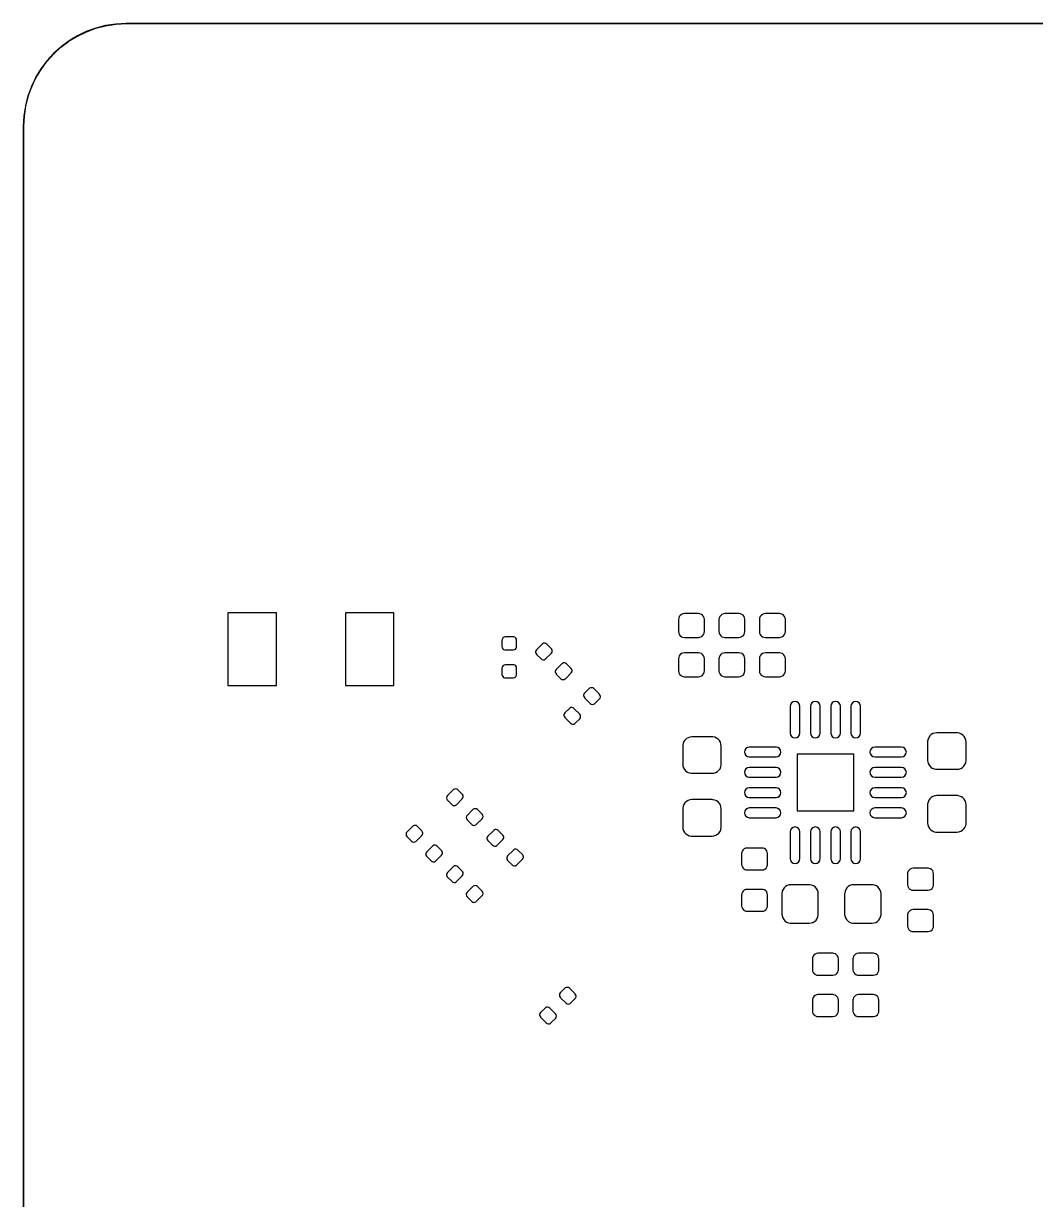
# Model space of a CAD drawing. Extents: x -27.1 to 63, y -62.3 to 29.6.
# Drawn here: x -21.48 to 3.52, y 0.59 to 29.62 of the extents above; entities that cross this region are included whole.
import ezdxf

# ---------------------------------------------------------------- set-up
doc = ezdxf.new("R2010")
doc.units = 0
doc.header["$MEASUREMENT"] = 0
doc.layers.get('0').update_dxf_attribs({"linetype": 'CONTINUOUS'})

msp = doc.modelspace()

# ---------------------------------------------------------------- linework, layer by layer
for points in [[(-18.937, 29.625, 0.414192), (-21.477998, 27.084001), (-21.477998, 27.084001), (-21.477002, 27.083), (-21.477002, 27.083), (-21.476001, 27.084001), (-21.476001, 27.084001, -0.414192), (-18.937, 29.623), (-18.937, 29.623), (-18.936001, 29.623999), (-18.936001, 29.623999), (-18.937, 29.625)], [(-18.936996, 29.623818, 0.414214), (-21.476995, 27.083816)], [(-2.297, 12.764, 1), (-2.537, 12.764), (-2.537, 12.764), (-2.537, 12.674), (-2.537, 12.674, 0.020809), (-2.537, 12.663999), (-2.537, 12.663999), (-2.537, 12.104), (-2.537, 12.104, 1), (-2.297, 12.104), (-2.297, 12.104), (-2.297, 12.764)], [(-1.797, 12.764, 1), (-2.037, 12.764), (-2.037, 12.764), (-2.037, 12.104), (-2.037, 12.104, 1), (-1.797, 12.104), (-1.797, 12.104), (-1.797, 12.663999), (-1.797, 12.663999, 0.020809), (-1.797, 12.674), (-1.797, 12.674), (-1.797, 12.764)], [(-1.297, 12.764, 1), (-1.537, 12.764), (-1.537, 12.764), (-1.537, 12.104), (-1.537, 12.104, 1), (-1.297, 12.104), (-1.297, 12.104), (-1.297, 12.764)], [(-0.797, 12.764, 1), (-1.037, 12.764), (-1.037, 12.764), (-1.037, 12.104), (-1.037, 12.104, 1), (-0.797, 12.104), (-0.797, 12.104), (-0.797, 12.764)], [(-2.887, 11.514, 1), (-2.887, 11.753999), (-2.887, 11.753999), (-3.547, 11.753999), (-3.547, 11.753999, 1), (-3.547, 11.514), (-3.547, 11.514), (-2.887, 11.514)], [(0.213, 11.514, 1), (0.213, 11.753999), (0.213, 11.753999), (-0.447, 11.753999), (-0.447, 11.753999, 1), (-0.447, 11.514), (-0.447, 11.514), (0.213, 11.514)], [(-2.887, 11.013999, 1), (-2.887, 11.253999), (-2.887, 11.253999), (-3.547, 11.253999), (-3.547, 11.253999, 1), (-3.547, 11.013999), (-3.547, 11.013999), (-2.887, 11.013999)], [(0.213, 11.013999, 1), (0.213, 11.253999), (0.213, 11.253999), (-0.447, 11.253999), (-0.447, 11.253999, 1), (-0.447, 11.013999), (-0.447, 11.013999), (0.213, 11.013999)], [(-2.887, 10.514, 1), (-2.887, 10.754), (-2.887, 10.754), (-3.547, 10.754), (-3.547, 10.754, 1), (-3.547, 10.514), (-3.547, 10.514), (-2.887, 10.514)], [(0.213, 10.514, 1), (0.213, 10.754), (0.213, 10.754), (-0.447, 10.754), (-0.447, 10.754, 1), (-0.447, 10.514), (-0.447, 10.514), (0.213, 10.514)], [(-2.887, 10.014, 1), (-2.887, 10.254), (-2.887, 10.254), (-3.547, 10.254), (-3.547, 10.254, 1), (-3.547, 10.014), (-3.547, 10.014), (-2.887, 10.014)], [(0.213, 10.014, 1), (0.213, 10.254), (0.213, 10.254), (-0.447, 10.254), (-0.447, 10.254, 1), (-0.447, 10.014), (-0.447, 10.014), (0.213, 10.014)], [(-2.297, 9.664, 1), (-2.537, 9.664), (-2.537, 9.664), (-2.537, 9.004), (-2.537, 9.004, 1), (-2.297, 9.004), (-2.297, 9.004), (-2.297, 9.564), (-2.297, 9.564, 0.020805), (-2.297, 9.574), (-2.297, 9.574), (-2.297, 9.664)], [(-1.797, 9.664, 1), (-2.037, 9.664), (-2.037, 9.664), (-2.037, 9.004), (-2.037, 9.004, 1), (-1.797, 9.004), (-1.797, 9.004), (-1.797, 9.664)], [(-1.297, 9.664, 1), (-1.537, 9.664), (-1.537, 9.664), (-1.537, 9.004), (-1.537, 9.004, 1), (-1.297, 9.004), (-1.297, 9.004), (-1.297, 9.664)], [(-0.797, 9.664, 1), (-1.037, 9.664), (-1.037, 9.664), (-1.037, 9.574), (-1.037, 9.574, 0.020805), (-1.037, 9.564), (-1.037, 9.564), (-1.037, 9.004), (-1.037, 9.004, 1), (-0.797, 9.004), (-0.797, 9.004), (-0.797, 9.664)]]:
    msp.add_lwpolyline(points, format="xyb")
for points in [[(25.983, 29.625), (-18.937, 29.625), (-18.937, 29.625), (-18.937999, 29.623999), (-18.937999, 29.623999), (-18.937, 29.623), (-18.937, 29.623), (25.983, 29.623), (25.983, 29.623), (25.984001, 29.623999), (25.984001, 29.623999), (25.983, 29.625)], [(25.983005, 29.623818), (-18.936996, 29.623818)], [(-21.477002, 27.085), (-21.477998, 27.084001), (-21.477998, 27.084001), (-21.477998, -17.836001), (-21.477998, -17.836001), (-21.477002, -17.837), (-21.477002, -17.837), (-21.476001, -17.836001), (-21.476001, -17.836001), (-21.476001, 27.084001), (-21.476001, 27.084001), (-21.477002, 27.085)], [(-21.476995, 27.083816), (-21.476995, -17.836185)], [(-15.227001, 15.074), (-16.427, 15.074), (-16.427, 15.074), (-16.427, 13.274), (-16.427, 13.274), (-15.227001, 13.274), (-15.227001, 13.274), (-15.227001, 15.074)], [(-12.327, 15.074), (-13.527001, 15.074), (-13.527001, 15.074), (-13.527001, 13.274), (-13.527001, 13.274), (-12.327, 13.274), (-12.327, 13.274), (-12.327, 15.074)], [(-4.805, 15.053999), (-5.15, 15.053999), (-5.15, 15.053999), (-5.188, 15.049), (-5.188, 15.049), (-5.224, 15.034), (-5.224, 15.034), (-5.254, 15.01), (-5.254, 15.01), (-5.278, 14.98), (-5.278, 14.98), (-5.292, 14.944), (-5.292, 14.944), (-5.297, 14.906), (-5.297, 14.906), (-5.297, 14.611), (-5.297, 14.611), (-5.292, 14.573), (-5.292, 14.573), (-5.277, 14.537), (-5.277, 14.537), (-5.254, 14.507001), (-5.254, 14.507001), (-5.223, 14.483), (-5.223, 14.483), (-5.187, 14.468999), (-5.187, 14.468999), (-5.15, 14.464), (-5.15, 14.464), (-4.805, 14.464), (-4.805, 14.464), (-4.766, 14.468999), (-4.766, 14.468999), (-4.731, 14.484), (-4.731, 14.484), (-4.7, 14.507001), (-4.7, 14.507001), (-4.676, 14.538), (-4.676, 14.538), (-4.662, 14.574), (-4.662, 14.574), (-4.657, 14.611), (-4.657, 14.611), (-4.657, 14.906), (-4.657, 14.906), (-4.662, 14.945), (-4.662, 14.945), (-4.677, 14.98), (-4.677, 14.98), (-4.7, 15.011), (-4.7, 15.011), (-4.731, 15.034), (-4.731, 15.034), (-4.767, 15.049), (-4.767, 15.049), (-4.805, 15.053999)], [(-3.805, 15.053999), (-4.15, 15.053999), (-4.15, 15.053999), (-4.188, 15.049), (-4.188, 15.049), (-4.224, 15.034), (-4.224, 15.034), (-4.254, 15.01), (-4.254, 15.01), (-4.278, 14.98), (-4.278, 14.98), (-4.292, 14.944), (-4.292, 14.944), (-4.297, 14.906), (-4.297, 14.906), (-4.297, 14.611), (-4.297, 14.611), (-4.292, 14.573), (-4.292, 14.573), (-4.277, 14.537), (-4.277, 14.537), (-4.254, 14.507001), (-4.254, 14.507001), (-4.223, 14.483), (-4.223, 14.483), (-4.187, 14.468999), (-4.187, 14.468999), (-4.15, 14.464), (-4.15, 14.464), (-3.805, 14.464), (-3.805, 14.464), (-3.766, 14.468999), (-3.766, 14.468999), (-3.731, 14.484), (-3.731, 14.484), (-3.7, 14.507001), (-3.7, 14.507001), (-3.676, 14.538), (-3.676, 14.538), (-3.662, 14.574), (-3.662, 14.574), (-3.657, 14.611), (-3.657, 14.611), (-3.657, 14.906), (-3.657, 14.906), (-3.662, 14.945), (-3.662, 14.945), (-3.677, 14.98), (-3.677, 14.98), (-3.7, 15.011), (-3.7, 15.011), (-3.731, 15.034), (-3.731, 15.034), (-3.767, 15.049), (-3.767, 15.049), (-3.805, 15.053999)], [(-2.805, 15.053999), (-3.15, 15.053999), (-3.15, 15.053999), (-3.188, 15.049), (-3.188, 15.049), (-3.224, 15.034), (-3.224, 15.034), (-3.254, 15.01), (-3.254, 15.01), (-3.278, 14.98), (-3.278, 14.98), (-3.292, 14.944), (-3.292, 14.944), (-3.297, 14.906), (-3.297, 14.906), (-3.297, 14.611), (-3.297, 14.611), (-3.292, 14.573), (-3.292, 14.573), (-3.277, 14.537), (-3.277, 14.537), (-3.254, 14.507001), (-3.254, 14.507001), (-3.223, 14.483), (-3.223, 14.483), (-3.187, 14.468999), (-3.187, 14.468999), (-3.15, 14.464), (-3.15, 14.464), (-2.805, 14.464), (-2.805, 14.464), (-2.766, 14.468999), (-2.766, 14.468999), (-2.731, 14.484), (-2.731, 14.484), (-2.7, 14.507001), (-2.7, 14.507001), (-2.676, 14.538), (-2.676, 14.538), (-2.662, 14.574), (-2.662, 14.574), (-2.657, 14.611), (-2.657, 14.611), (-2.657, 14.906), (-2.657, 14.906), (-2.662, 14.945), (-2.662, 14.945), (-2.677, 14.98), (-2.677, 14.98), (-2.7, 15.011), (-2.7, 15.011), (-2.731, 15.034), (-2.731, 15.034), (-2.767, 15.049), (-2.767, 15.049), (-2.805, 15.053999)], [(-9.377, 14.478), (-9.578, 14.478), (-9.578, 14.478), (-9.605, 14.472999), (-9.605, 14.472999), (-9.63, 14.457999), (-9.63, 14.457999), (-9.648, 14.436), (-9.648, 14.436), (-9.656, 14.409), (-9.656, 14.409), (-9.657, 14.398), (-9.657, 14.398), (-9.657, 14.239), (-9.657, 14.239), (-9.652, 14.211), (-9.652, 14.211), (-9.638, 14.187), (-9.638, 14.187), (-9.616, 14.169), (-9.616, 14.169), (-9.589, 14.16), (-9.589, 14.16), (-9.377, 14.16), (-9.377, 14.16), (-9.349, 14.165), (-9.349, 14.165), (-9.324, 14.179), (-9.324, 14.179), (-9.307, 14.201), (-9.307, 14.201), (-9.297999, 14.228), (-9.297999, 14.228), (-9.297, 14.239), (-9.297, 14.239), (-9.297, 14.398), (-9.297, 14.398), (-9.302, 14.426001), (-9.302, 14.426001), (-9.316, 14.45), (-9.316, 14.45), (-9.339, 14.468), (-9.339, 14.468), (-9.365, 14.477), (-9.365, 14.477), (-9.377, 14.478)], [(-8.6, 14.324), (-8.628, 14.321), (-8.628, 14.321), (-8.654, 14.309), (-8.654, 14.309), (-8.662, 14.301), (-8.662, 14.301), (-8.805, 14.158999), (-8.805, 14.158999), (-8.821, 14.136), (-8.821, 14.136), (-8.828, 14.108), (-8.828, 14.108), (-8.828, 14.103), (-8.828, 14.103), (-8.823, 14.075), (-8.823, 14.075), (-8.808, 14.051), (-8.808, 14.051), (-8.805, 14.047), (-8.805, 14.047), (-8.692, 13.934), (-8.692, 13.934), (-8.669, 13.918), (-8.669, 13.918), (-8.641, 13.911), (-8.641, 13.911), (-8.613, 13.914), (-8.613, 13.914), (-8.588, 13.927), (-8.588, 13.927), (-8.58, 13.934), (-8.58, 13.934), (-8.437, 14.076), (-8.437, 14.076), (-8.421, 14.1), (-8.421, 14.1), (-8.414, 14.127001), (-8.414, 14.127001), (-8.414, 14.132999), (-8.414, 14.132999), (-8.419, 14.16), (-8.419, 14.16), (-8.434, 14.185), (-8.434, 14.185), (-8.550001, 14.301), (-8.550001, 14.301), (-8.573, 14.317001), (-8.573, 14.317001), (-8.6, 14.324)], [(-4.805, 14.084), (-5.15, 14.084), (-5.15, 14.084), (-5.188, 14.079), (-5.188, 14.079), (-5.224, 14.064), (-5.224, 14.064), (-5.254, 14.04), (-5.254, 14.04), (-5.278, 14.01), (-5.278, 14.01), (-5.292, 13.974), (-5.292, 13.974), (-5.297, 13.936), (-5.297, 13.936), (-5.297, 13.641), (-5.297, 13.641), (-5.292, 13.603), (-5.292, 13.603), (-5.277, 13.567), (-5.277, 13.567), (-5.254, 13.537), (-5.254, 13.537), (-5.223, 13.512999), (-5.223, 13.512999), (-5.187, 13.499), (-5.187, 13.499), (-5.15, 13.494), (-5.15, 13.494), (-4.805, 13.494), (-4.805, 13.494), (-4.766, 13.499), (-4.766, 13.499), (-4.731, 13.514), (-4.731, 13.514), (-4.7, 13.537), (-4.7, 13.537), (-4.676, 13.568), (-4.676, 13.568), (-4.662, 13.604), (-4.662, 13.604), (-4.657, 13.641), (-4.657, 13.641), (-4.657, 13.936), (-4.657, 13.936), (-4.662, 13.975), (-4.662, 13.975), (-4.677, 14.01), (-4.677, 14.01), (-4.7, 14.041), (-4.7, 14.041), (-4.731, 14.064), (-4.731, 14.064), (-4.767, 14.079), (-4.767, 14.079), (-4.805, 14.084)], [(-3.805, 14.084), (-4.15, 14.084), (-4.15, 14.084), (-4.188, 14.079), (-4.188, 14.079), (-4.224, 14.064), (-4.224, 14.064), (-4.254, 14.04), (-4.254, 14.04), (-4.278, 14.01), (-4.278, 14.01), (-4.292, 13.974), (-4.292, 13.974), (-4.297, 13.936), (-4.297, 13.936), (-4.297, 13.641), (-4.297, 13.641), (-4.292, 13.603), (-4.292, 13.603), (-4.277, 13.567), (-4.277, 13.567), (-4.254, 13.537), (-4.254, 13.537), (-4.223, 13.512999), (-4.223, 13.512999), (-4.187, 13.499), (-4.187, 13.499), (-4.15, 13.494), (-4.15, 13.494), (-3.805, 13.494), (-3.805, 13.494), (-3.766, 13.499), (-3.766, 13.499), (-3.731, 13.514), (-3.731, 13.514), (-3.7, 13.537), (-3.7, 13.537), (-3.676, 13.568), (-3.676, 13.568), (-3.662, 13.604), (-3.662, 13.604), (-3.657, 13.641), (-3.657, 13.641), (-3.657, 13.936), (-3.657, 13.936), (-3.662, 13.975), (-3.662, 13.975), (-3.677, 14.01), (-3.677, 14.01), (-3.7, 14.041), (-3.7, 14.041), (-3.731, 14.064), (-3.731, 14.064), (-3.767, 14.079), (-3.767, 14.079), (-3.805, 14.084)], [(-2.805, 14.084), (-3.15, 14.084), (-3.15, 14.084), (-3.188, 14.079), (-3.188, 14.079), (-3.224, 14.064), (-3.224, 14.064), (-3.254, 14.04), (-3.254, 14.04), (-3.278, 14.01), (-3.278, 14.01), (-3.292, 13.974), (-3.292, 13.974), (-3.297, 13.936), (-3.297, 13.936), (-3.297, 13.641), (-3.297, 13.641), (-3.292, 13.603), (-3.292, 13.603), (-3.277, 13.567), (-3.277, 13.567), (-3.254, 13.537), (-3.254, 13.537), (-3.223, 13.512999), (-3.223, 13.512999), (-3.187, 13.499), (-3.187, 13.499), (-3.15, 13.494), (-3.15, 13.494), (-2.805, 13.494), (-2.805, 13.494), (-2.766, 13.499), (-2.766, 13.499), (-2.731, 13.514), (-2.731, 13.514), (-2.7, 13.537), (-2.7, 13.537), (-2.676, 13.568), (-2.676, 13.568), (-2.662, 13.604), (-2.662, 13.604), (-2.657, 13.641), (-2.657, 13.641), (-2.657, 13.936), (-2.657, 13.936), (-2.662, 13.975), (-2.662, 13.975), (-2.677, 14.01), (-2.677, 14.01), (-2.7, 14.041), (-2.7, 14.041), (-2.731, 14.064), (-2.731, 14.064), (-2.767, 14.079), (-2.767, 14.079), (-2.805, 14.084)], [(-9.377, 13.787999), (-9.578, 13.787999), (-9.578, 13.787999), (-9.605, 13.783), (-9.605, 13.783), (-9.63, 13.767999), (-9.63, 13.767999), (-9.648, 13.746), (-9.648, 13.746), (-9.656, 13.719), (-9.656, 13.719), (-9.657, 13.708), (-9.657, 13.708), (-9.657, 13.549), (-9.657, 13.549), (-9.652, 13.521), (-9.652, 13.521), (-9.638, 13.497), (-9.638, 13.497), (-9.616, 13.479), (-9.616, 13.479), (-9.589, 13.47), (-9.589, 13.47), (-9.377, 13.47), (-9.377, 13.47), (-9.349, 13.475), (-9.349, 13.475), (-9.324, 13.488999), (-9.324, 13.488999), (-9.307, 13.511), (-9.307, 13.511), (-9.297999, 13.538), (-9.297999, 13.538), (-9.297, 13.549), (-9.297, 13.549), (-9.297, 13.708), (-9.297, 13.708), (-9.302, 13.736), (-9.302, 13.736), (-9.316, 13.76), (-9.316, 13.76), (-9.339, 13.778), (-9.339, 13.778), (-9.365, 13.787), (-9.365, 13.787), (-9.377, 13.787999)], [(-8.112, 13.836), (-8.139999, 13.833999), (-8.139999, 13.833999), (-8.166, 13.821), (-8.166, 13.821), (-8.174999, 13.813), (-8.174999, 13.813), (-8.317, 13.671), (-8.317, 13.671), (-8.333, 13.647999), (-8.333, 13.647999), (-8.34, 13.621), (-8.34, 13.621), (-8.34, 13.615), (-8.34, 13.615), (-8.335, 13.587), (-8.335, 13.587), (-8.32, 13.562999), (-8.32, 13.562999), (-8.317, 13.559), (-8.317, 13.559), (-8.204, 13.446001), (-8.204, 13.446001), (-8.181, 13.43), (-8.181, 13.43), (-8.154, 13.422999), (-8.154, 13.422999), (-8.125, 13.426), (-8.125, 13.426), (-8.1, 13.439), (-8.1, 13.439), (-8.092, 13.446001), (-8.092, 13.446001), (-7.949999, 13.588), (-7.949999, 13.588), (-7.933, 13.612001), (-7.933, 13.612001), (-7.926, 13.639), (-7.926, 13.639), (-7.926, 13.645), (-7.926, 13.645), (-7.931, 13.673), (-7.931, 13.673), (-7.946, 13.697001), (-7.946, 13.697001), (-8.062, 13.813), (-8.062, 13.813), (-8.085001, 13.829), (-8.085001, 13.829), (-8.112, 13.836)], [(-7.442, 13.224), (-7.47, 13.221), (-7.47, 13.221), (-7.495, 13.209), (-7.495, 13.209), (-7.505, 13.201), (-7.505, 13.201), (-7.616, 13.089), (-7.616, 13.089), (-7.633, 13.066), (-7.633, 13.066), (-7.64, 13.039), (-7.64, 13.039), (-7.64, 13.032999), (-7.64, 13.032999), (-7.635, 13.005), (-7.635, 13.005), (-7.62, 12.98), (-7.62, 12.98), (-7.617, 12.976), (-7.617, 12.976), (-7.475, 12.834), (-7.475, 12.834), (-7.451, 12.818), (-7.451, 12.818), (-7.424, 12.811), (-7.424, 12.811), (-7.396, 12.814), (-7.396, 12.814), (-7.37, 12.827), (-7.37, 12.827), (-7.362, 12.834), (-7.362, 12.834), (-7.25, 12.946), (-7.25, 12.946), (-7.234, 12.969), (-7.234, 12.969), (-7.226, 12.997), (-7.226, 12.997), (-7.226, 13.003), (-7.226, 13.003), (-7.231, 13.031), (-7.231, 13.031), (-7.246, 13.055), (-7.246, 13.055), (-7.25, 13.06), (-7.25, 13.06), (-7.391, 13.201), (-7.391, 13.201), (-7.414, 13.217001), (-7.414, 13.217001), (-7.442, 13.224)], [(-7.930001, 12.736), (-7.958, 12.734), (-7.958, 12.734), (-7.983, 12.721), (-7.983, 12.721), (-7.992, 12.713), (-7.992, 12.713), (-8.104, 12.601), (-8.104, 12.601), (-8.121, 12.578), (-8.121, 12.578), (-8.128, 12.551), (-8.128, 12.551), (-8.128, 12.545), (-8.128, 12.545), (-8.123, 12.517), (-8.123, 12.517), (-8.108, 12.492001), (-8.108, 12.492001), (-8.104999, 12.488), (-8.104999, 12.488), (-7.962, 12.346001), (-7.962, 12.346001), (-7.939, 12.33), (-7.939, 12.33), (-7.912, 12.322999), (-7.912, 12.322999), (-7.884, 12.326), (-7.884, 12.326), (-7.858, 12.339), (-7.858, 12.339), (-7.85, 12.347), (-7.85, 12.347), (-7.738, 12.458), (-7.738, 12.458), (-7.721, 12.482), (-7.721, 12.482), (-7.714, 12.508999), (-7.714, 12.508999), (-7.714, 12.515), (-7.714, 12.515), (-7.719, 12.543), (-7.719, 12.543), (-7.734, 12.567), (-7.734, 12.567), (-7.738, 12.572), (-7.738, 12.572), (-7.879, 12.713), (-7.879, 12.713), (-7.902, 12.729), (-7.902, 12.729), (-7.930001, 12.736)], [(-4.467, 12.009), (-4.967, 12.009), (-4.967, 12.009), (-5.015, 12.004), (-5.015, 12.004), (-5.06, 11.989), (-5.06, 11.989), (-5.101, 11.965), (-5.101, 11.965), (-5.136, 11.932), (-5.136, 11.932), (-5.164, 11.892999), (-5.164, 11.892999), (-5.182, 11.849), (-5.182, 11.849), (-5.191, 11.802), (-5.191, 11.802), (-5.192, 11.784), (-5.192, 11.784), (-5.192, 11.334), (-5.192, 11.334), (-5.187, 11.286), (-5.187, 11.286), (-5.172, 11.241), (-5.172, 11.241), (-5.148, 11.2), (-5.148, 11.2), (-5.116, 11.165), (-5.116, 11.165), (-5.077, 11.137001), (-5.077, 11.137001), (-5.033, 11.118), (-5.033, 11.118), (-4.986, 11.109), (-4.986, 11.109), (-4.467, 11.109), (-4.467, 11.109), (-4.42, 11.114), (-4.42, 11.114), (-4.374, 11.129), (-4.374, 11.129), (-4.333, 11.153), (-4.333, 11.153), (-4.298, 11.185), (-4.298, 11.185), (-4.27, 11.224), (-4.27, 11.224), (-4.252, 11.268), (-4.252, 11.268), (-4.243, 11.315), (-4.243, 11.315), (-4.242, 11.334), (-4.242, 11.334), (-4.242, 11.784), (-4.242, 11.784), (-4.247, 11.831), (-4.247, 11.831), (-4.262, 11.877001), (-4.262, 11.877001), (-4.286, 11.918), (-4.286, 11.918), (-4.318, 11.953), (-4.318, 11.953), (-4.358, 11.98), (-4.358, 11.98), (-4.401, 11.999), (-4.401, 11.999), (-4.448, 12.008), (-4.448, 12.008), (-4.467, 12.009)], [(1.583, 12.109), (1.083, 12.109), (1.083, 12.109), (1.035, 12.104), (1.035, 12.104), (0.99, 12.089), (0.99, 12.089), (0.949, 12.065), (0.949, 12.065), (0.914, 12.032001), (0.914, 12.032001), (0.886, 11.993), (0.886, 11.993), (0.868, 11.949), (0.868, 11.949), (0.859, 11.902), (0.859, 11.902), (0.858, 11.884), (0.858, 11.884), (0.858, 11.434), (0.858, 11.434), (0.863, 11.386), (0.863, 11.386), (0.878, 11.341), (0.878, 11.341), (0.902, 11.3), (0.902, 11.3), (0.934, 11.265), (0.934, 11.265), (0.973, 11.237), (0.973, 11.237), (1.017, 11.218), (1.017, 11.218), (1.064, 11.209), (1.064, 11.209), (1.583, 11.209), (1.583, 11.209), (1.63, 11.214), (1.63, 11.214), (1.676, 11.229), (1.676, 11.229), (1.717, 11.253), (1.717, 11.253), (1.752, 11.285), (1.752, 11.285), (1.78, 11.323999), (1.78, 11.323999), (1.798, 11.368), (1.798, 11.368), (1.807, 11.415), (1.807, 11.415), (1.808, 11.434), (1.808, 11.434), (1.808, 11.884), (1.808, 11.884), (1.803, 11.931), (1.803, 11.931), (1.788, 11.977001), (1.788, 11.977001), (1.764, 12.017999), (1.764, 12.017999), (1.732, 12.052999), (1.732, 12.052999), (1.692, 12.08), (1.692, 12.08), (1.649, 12.099), (1.649, 12.099), (1.602, 12.108), (1.602, 12.108), (1.583, 12.109)], [(-0.967, 11.584), (-2.367, 11.584), (-2.367, 11.584), (-2.367, 10.184), (-2.367, 10.184), (-0.967, 10.184), (-0.967, 10.184), (-0.967, 11.584)], [(-10.8, 10.724), (-10.827999, 10.721), (-10.827999, 10.721), (-10.854, 10.709), (-10.854, 10.709), (-10.862001, 10.701), (-10.862001, 10.701), (-11.005, 10.559), (-11.005, 10.559), (-11.021, 10.536), (-11.021, 10.536), (-11.028, 10.508), (-11.028, 10.508), (-11.028, 10.502999), (-11.028, 10.502999), (-11.023, 10.475), (-11.023, 10.475), (-11.008, 10.451), (-11.008, 10.451), (-11.005, 10.447001), (-11.005, 10.447001), (-10.892, 10.334), (-10.892, 10.334), (-10.869, 10.317999), (-10.869, 10.317999), (-10.841, 10.311), (-10.841, 10.311), (-10.812999, 10.314), (-10.812999, 10.314), (-10.788, 10.327001), (-10.788, 10.327001), (-10.78, 10.334), (-10.78, 10.334), (-10.637001, 10.476), (-10.637001, 10.476), (-10.621, 10.5), (-10.621, 10.5), (-10.614, 10.527), (-10.614, 10.527), (-10.614, 10.533), (-10.614, 10.533), (-10.618999, 10.56), (-10.618999, 10.56), (-10.634, 10.585), (-10.634, 10.585), (-10.75, 10.701), (-10.75, 10.701), (-10.773, 10.717), (-10.773, 10.717), (-10.8, 10.724)], [(-4.467, 10.459), (-4.967, 10.459), (-4.967, 10.459), (-5.015, 10.454), (-5.015, 10.454), (-5.06, 10.439), (-5.06, 10.439), (-5.101, 10.415), (-5.101, 10.415), (-5.136, 10.382001), (-5.136, 10.382001), (-5.164, 10.343), (-5.164, 10.343), (-5.182, 10.299), (-5.182, 10.299), (-5.191, 10.252), (-5.191, 10.252), (-5.192, 10.234), (-5.192, 10.234), (-5.192, 9.784), (-5.192, 9.784), (-5.187, 9.736), (-5.187, 9.736), (-5.172, 9.691), (-5.172, 9.691), (-5.148, 9.650001), (-5.148, 9.650001), (-5.116, 9.615001), (-5.116, 9.615001), (-5.077, 9.587), (-5.077, 9.587), (-5.033, 9.568), (-5.033, 9.568), (-4.986, 9.559), (-4.986, 9.559), (-4.467, 9.559), (-4.467, 9.559), (-4.42, 9.564), (-4.42, 9.564), (-4.374, 9.579), (-4.374, 9.579), (-4.333, 9.603), (-4.333, 9.603), (-4.298, 9.634999), (-4.298, 9.634999), (-4.27, 9.674), (-4.27, 9.674), (-4.252, 9.718), (-4.252, 9.718), (-4.243, 9.765), (-4.243, 9.765), (-4.242, 9.784), (-4.242, 9.784), (-4.242, 10.234), (-4.242, 10.234), (-4.247, 10.281), (-4.247, 10.281), (-4.262, 10.327001), (-4.262, 10.327001), (-4.286, 10.367999), (-4.286, 10.367999), (-4.318, 10.402999), (-4.318, 10.402999), (-4.358, 10.43), (-4.358, 10.43), (-4.401, 10.449), (-4.401, 10.449), (-4.448, 10.458), (-4.448, 10.458), (-4.467, 10.459)], [(1.583, 10.559), (1.083, 10.559), (1.083, 10.559), (1.035, 10.554), (1.035, 10.554), (0.99, 10.539), (0.99, 10.539), (0.949, 10.515), (0.949, 10.515), (0.914, 10.482001), (0.914, 10.482001), (0.886, 10.443), (0.886, 10.443), (0.868, 10.399), (0.868, 10.399), (0.859, 10.352), (0.859, 10.352), (0.858, 10.334), (0.858, 10.334), (0.858, 9.884), (0.858, 9.884), (0.863, 9.836), (0.863, 9.836), (0.878, 9.791), (0.878, 9.791), (0.902, 9.75), (0.902, 9.75), (0.934, 9.715), (0.934, 9.715), (0.973, 9.687), (0.973, 9.687), (1.017, 9.668), (1.017, 9.668), (1.064, 9.659), (1.064, 9.659), (1.583, 9.659), (1.583, 9.659), (1.63, 9.664), (1.63, 9.664), (1.676, 9.679), (1.676, 9.679), (1.717, 9.703), (1.717, 9.703), (1.752, 9.735001), (1.752, 9.735001), (1.78, 9.774), (1.78, 9.774), (1.798, 9.818), (1.798, 9.818), (1.807, 9.865), (1.807, 9.865), (1.808, 9.884), (1.808, 9.884), (1.808, 10.334), (1.808, 10.334), (1.803, 10.381), (1.803, 10.381), (1.788, 10.427), (1.788, 10.427), (1.764, 10.467999), (1.764, 10.467999), (1.732, 10.502999), (1.732, 10.502999), (1.692, 10.53), (1.692, 10.53), (1.649, 10.548999), (1.649, 10.548999), (1.602, 10.557999), (1.602, 10.557999), (1.583, 10.559)], [(-10.312001, 10.236), (-10.34, 10.234), (-10.34, 10.234), (-10.366, 10.221), (-10.366, 10.221), (-10.375, 10.213), (-10.375, 10.213), (-10.517001, 10.071), (-10.517001, 10.071), (-10.533, 10.048), (-10.533, 10.048), (-10.54, 10.021), (-10.54, 10.021), (-10.54, 10.014999), (-10.54, 10.014999), (-10.535, 9.987), (-10.535, 9.987), (-10.52, 9.963), (-10.52, 9.963), (-10.517001, 9.959), (-10.517001, 9.959), (-10.404, 9.846), (-10.404, 9.846), (-10.381, 9.83), (-10.381, 9.83), (-10.353, 9.823), (-10.353, 9.823), (-10.325, 9.826), (-10.325, 9.826), (-10.3, 9.839), (-10.3, 9.839), (-10.292001, 9.846), (-10.292001, 9.846), (-10.149999, 9.988), (-10.149999, 9.988), (-10.133, 10.012), (-10.133, 10.012), (-10.126, 10.039), (-10.126, 10.039), (-10.126, 10.045001), (-10.126, 10.045001), (-10.131, 10.073), (-10.131, 10.073), (-10.146, 10.097), (-10.146, 10.097), (-10.262001, 10.213), (-10.262001, 10.213), (-10.285, 10.229), (-10.285, 10.229), (-10.312001, 10.236)], [(-11.8, 9.824), (-11.827999, 9.821), (-11.827999, 9.821), (-11.854, 9.809), (-11.854, 9.809), (-11.862, 9.801), (-11.862, 9.801), (-12.005, 9.659), (-12.005, 9.659), (-12.021, 9.636), (-12.021, 9.636), (-12.028, 9.608), (-12.028, 9.608), (-12.028, 9.603), (-12.028, 9.603), (-12.023, 9.575), (-12.023, 9.575), (-12.008, 9.551), (-12.008, 9.551), (-12.005, 9.547), (-12.005, 9.547), (-11.892001, 9.434), (-11.892001, 9.434), (-11.869, 9.417999), (-11.869, 9.417999), (-11.841, 9.411), (-11.841, 9.411), (-11.812999, 9.414), (-11.812999, 9.414), (-11.788, 9.427), (-11.788, 9.427), (-11.78, 9.434), (-11.78, 9.434), (-11.637001, 9.576), (-11.637001, 9.576), (-11.621, 9.599999), (-11.621, 9.599999), (-11.614, 9.627001), (-11.614, 9.627001), (-11.614, 9.633), (-11.614, 9.633), (-11.619, 9.66), (-11.619, 9.66), (-11.634, 9.685001), (-11.634, 9.685001), (-11.75, 9.801), (-11.75, 9.801), (-11.772999, 9.817), (-11.772999, 9.817), (-11.8, 9.824)], [(-9.8, 9.724), (-9.828, 9.721), (-9.828, 9.721), (-9.854, 9.709), (-9.854, 9.709), (-9.862, 9.701), (-9.862, 9.701), (-10.005, 9.559), (-10.005, 9.559), (-10.021, 9.536), (-10.021, 9.536), (-10.028, 9.508), (-10.028, 9.508), (-10.028, 9.503), (-10.028, 9.503), (-10.023, 9.475), (-10.023, 9.475), (-10.008, 9.451), (-10.008, 9.451), (-10.005, 9.447), (-10.005, 9.447), (-9.892, 9.334), (-9.892, 9.334), (-9.869, 9.318), (-9.869, 9.318), (-9.841, 9.311), (-9.841, 9.311), (-9.812999, 9.314), (-9.812999, 9.314), (-9.788, 9.327), (-9.788, 9.327), (-9.78, 9.334), (-9.78, 9.334), (-9.637, 9.476), (-9.637, 9.476), (-9.621, 9.499999), (-9.621, 9.499999), (-9.614, 9.527), (-9.614, 9.527), (-9.614, 9.533), (-9.614, 9.533), (-9.619, 9.56), (-9.619, 9.56), (-9.634, 9.584999), (-9.634, 9.584999), (-9.75, 9.701), (-9.75, 9.701), (-9.773, 9.717), (-9.773, 9.717), (-9.8, 9.724)], [(-11.312, 9.336), (-11.34, 9.334), (-11.34, 9.334), (-11.366001, 9.321), (-11.366001, 9.321), (-11.375, 9.313), (-11.375, 9.313), (-11.517001, 9.171), (-11.517001, 9.171), (-11.532999, 9.148), (-11.532999, 9.148), (-11.54, 9.121), (-11.54, 9.121), (-11.54, 9.115), (-11.54, 9.115), (-11.535, 9.087), (-11.535, 9.087), (-11.52, 9.063), (-11.52, 9.063), (-11.517001, 9.059), (-11.517001, 9.059), (-11.404, 8.946), (-11.404, 8.946), (-11.381, 8.929999), (-11.381, 8.929999), (-11.354, 8.923), (-11.354, 8.923), (-11.325, 8.926), (-11.325, 8.926), (-11.3, 8.939), (-11.3, 8.939), (-11.292001, 8.946), (-11.292001, 8.946), (-11.15, 9.088), (-11.15, 9.088), (-11.133, 9.112), (-11.133, 9.112), (-11.126001, 9.139), (-11.126001, 9.139), (-11.126001, 9.145), (-11.126001, 9.145), (-11.131, 9.173), (-11.131, 9.173), (-11.146, 9.197), (-11.146, 9.197), (-11.262, 9.313), (-11.262, 9.313), (-11.285, 9.329), (-11.285, 9.329), (-11.312, 9.336)], [(-9.312, 9.236), (-9.340001, 9.234), (-9.340001, 9.234), (-9.366, 9.221), (-9.366, 9.221), (-9.375001, 9.213), (-9.375001, 9.213), (-9.517, 9.071), (-9.517, 9.071), (-9.533, 9.048), (-9.533, 9.048), (-9.54, 9.021), (-9.54, 9.021), (-9.54, 9.015001), (-9.54, 9.015001), (-9.535, 8.987), (-9.535, 8.987), (-9.52, 8.963), (-9.52, 8.963), (-9.517, 8.959), (-9.517, 8.959), (-9.404, 8.846), (-9.404, 8.846), (-9.381, 8.83), (-9.381, 8.83), (-9.353, 8.823), (-9.353, 8.823), (-9.324999, 8.826), (-9.324999, 8.826), (-9.3, 8.839), (-9.3, 8.839), (-9.292, 8.846), (-9.292, 8.846), (-9.15, 8.987999), (-9.15, 8.987999), (-9.133, 9.012), (-9.133, 9.012), (-9.126, 9.039), (-9.126, 9.039), (-9.126, 9.045), (-9.126, 9.045), (-9.131, 9.073), (-9.131, 9.073), (-9.146, 9.097), (-9.146, 9.097), (-9.262, 9.213), (-9.262, 9.213), (-9.285, 9.229), (-9.285, 9.229), (-9.312, 9.236)], [(-3.232, 9.264), (-3.602, 9.264), (-3.602, 9.264), (-3.639, 9.259), (-3.639, 9.259), (-3.673, 9.244), (-3.673, 9.244), (-3.701, 9.221), (-3.701, 9.221), (-3.722, 9.189999), (-3.722, 9.189999), (-3.735, 9.154999), (-3.735, 9.154999), (-3.737, 9.129), (-3.737, 9.129), (-3.737, 8.859), (-3.737, 8.859), (-3.732, 8.822), (-3.732, 8.822), (-3.717, 8.788), (-3.717, 8.788), (-3.694, 8.759999), (-3.694, 8.759999), (-3.664, 8.738), (-3.664, 8.738), (-3.629, 8.726), (-3.629, 8.726), (-3.602, 8.724), (-3.602, 8.724), (-3.232, 8.724), (-3.232, 8.724), (-3.195, 8.729), (-3.195, 8.729), (-3.162, 8.743), (-3.162, 8.743), (-3.133, 8.767), (-3.133, 8.767), (-3.112, 8.797), (-3.112, 8.797), (-3.1, 8.832), (-3.1, 8.832), (-3.097, 8.859), (-3.097, 8.859), (-3.097, 9.129), (-3.097, 9.129), (-3.102, 9.165), (-3.102, 9.165), (-3.117, 9.199), (-3.117, 9.199), (-3.14, 9.228), (-3.14, 9.228), (-3.17, 9.249), (-3.17, 9.249), (-3.205, 9.261), (-3.205, 9.261), (-3.232, 9.264)], [(-10.8, 8.824), (-10.827999, 8.821), (-10.827999, 8.821), (-10.854, 8.809), (-10.854, 8.809), (-10.862001, 8.801), (-10.862001, 8.801), (-11.005, 8.659), (-11.005, 8.659), (-11.021, 8.636), (-11.021, 8.636), (-11.028, 8.608), (-11.028, 8.608), (-11.028, 8.603), (-11.028, 8.603), (-11.023, 8.575), (-11.023, 8.575), (-11.008, 8.551), (-11.008, 8.551), (-11.005, 8.547), (-11.005, 8.547), (-10.892, 8.434), (-10.892, 8.434), (-10.869, 8.418), (-10.869, 8.418), (-10.841, 8.411), (-10.841, 8.411), (-10.812999, 8.414), (-10.812999, 8.414), (-10.788, 8.427), (-10.788, 8.427), (-10.78, 8.434), (-10.78, 8.434), (-10.637001, 8.576), (-10.637001, 8.576), (-10.621, 8.6), (-10.621, 8.6), (-10.614, 8.627), (-10.614, 8.627), (-10.614, 8.633), (-10.614, 8.633), (-10.618999, 8.66), (-10.618999, 8.66), (-10.634, 8.685), (-10.634, 8.685), (-10.75, 8.801), (-10.75, 8.801), (-10.773, 8.817), (-10.773, 8.817), (-10.8, 8.824)], [(0.868, 8.764), (0.498, 8.764), (0.498, 8.764), (0.461, 8.759), (0.461, 8.759), (0.427, 8.744), (0.427, 8.744), (0.399, 8.721), (0.399, 8.721), (0.378, 8.689999), (0.378, 8.689999), (0.365, 8.654999), (0.365, 8.654999), (0.363, 8.629), (0.363, 8.629), (0.363, 8.359), (0.363, 8.359), (0.368, 8.322), (0.368, 8.322), (0.383, 8.288), (0.383, 8.288), (0.406, 8.259999), (0.406, 8.259999), (0.436, 8.238), (0.436, 8.238), (0.471, 8.226), (0.471, 8.226), (0.498, 8.224), (0.498, 8.224), (0.868, 8.224), (0.868, 8.224), (0.905, 8.229), (0.905, 8.229), (0.938, 8.243), (0.938, 8.243), (0.967, 8.267), (0.967, 8.267), (0.988, 8.297), (0.988, 8.297), (1, 8.332), (1, 8.332), (1.003, 8.359), (1.003, 8.359), (1.003, 8.629), (1.003, 8.629), (0.998, 8.665), (0.998, 8.665), (0.983, 8.699), (0.983, 8.699), (0.96, 8.728), (0.96, 8.728), (0.93, 8.749), (0.93, 8.749), (0.895, 8.761), (0.895, 8.761), (0.868, 8.764)], [(-10.312001, 8.336), (-10.34, 8.334), (-10.34, 8.334), (-10.366, 8.321), (-10.366, 8.321), (-10.375, 8.313), (-10.375, 8.313), (-10.517001, 8.171), (-10.517001, 8.171), (-10.533, 8.148), (-10.533, 8.148), (-10.54, 8.121), (-10.54, 8.121), (-10.54, 8.115), (-10.54, 8.115), (-10.535, 8.087), (-10.535, 8.087), (-10.52, 8.063), (-10.52, 8.063), (-10.517001, 8.059), (-10.517001, 8.059), (-10.404, 7.946), (-10.404, 7.946), (-10.381, 7.930001), (-10.381, 7.930001), (-10.353, 7.922999), (-10.353, 7.922999), (-10.325, 7.926), (-10.325, 7.926), (-10.3, 7.939), (-10.3, 7.939), (-10.292001, 7.946), (-10.292001, 7.946), (-10.149999, 8.088), (-10.149999, 8.088), (-10.133, 8.112), (-10.133, 8.112), (-10.126, 8.139), (-10.126, 8.139), (-10.126, 8.145), (-10.126, 8.145), (-10.131, 8.173), (-10.131, 8.173), (-10.146, 8.197), (-10.146, 8.197), (-10.262001, 8.313), (-10.262001, 8.313), (-10.285, 8.329), (-10.285, 8.329), (-10.312001, 8.336)], [(-3.232, 8.244), (-3.602, 8.244), (-3.602, 8.244), (-3.639, 8.239), (-3.639, 8.239), (-3.673, 8.224), (-3.673, 8.224), (-3.701, 8.201), (-3.701, 8.201), (-3.722, 8.17), (-3.722, 8.17), (-3.735, 8.135), (-3.735, 8.135), (-3.737, 8.109), (-3.737, 8.109), (-3.737, 7.839), (-3.737, 7.839), (-3.732, 7.802), (-3.732, 7.802), (-3.717, 7.768), (-3.717, 7.768), (-3.694, 7.74), (-3.694, 7.74), (-3.664, 7.718), (-3.664, 7.718), (-3.629, 7.706), (-3.629, 7.706), (-3.602, 7.704), (-3.602, 7.704), (-3.232, 7.704), (-3.232, 7.704), (-3.195, 7.709), (-3.195, 7.709), (-3.162, 7.723), (-3.162, 7.723), (-3.133, 7.747), (-3.133, 7.747), (-3.112, 7.777), (-3.112, 7.777), (-3.1, 7.812), (-3.1, 7.812), (-3.097, 7.839), (-3.097, 7.839), (-3.097, 8.109), (-3.097, 8.109), (-3.102, 8.145), (-3.102, 8.145), (-3.117, 8.179), (-3.117, 8.179), (-3.14, 8.208), (-3.14, 8.208), (-3.17, 8.229), (-3.17, 8.229), (-3.205, 8.241), (-3.205, 8.241), (-3.232, 8.244)], [(-2.067, 8.359), (-2.517, 8.359), (-2.517, 8.359), (-2.565, 8.354), (-2.565, 8.354), (-2.61, 8.339), (-2.61, 8.339), (-2.651, 8.315), (-2.651, 8.315), (-2.686, 8.282), (-2.686, 8.282), (-2.714, 8.243), (-2.714, 8.243), (-2.732, 8.199), (-2.732, 8.199), (-2.741, 8.152), (-2.741, 8.152), (-2.742, 8.134), (-2.742, 8.134), (-2.742, 7.634), (-2.742, 7.634), (-2.737, 7.586), (-2.737, 7.586), (-2.722, 7.541), (-2.722, 7.541), (-2.698, 7.5), (-2.698, 7.5), (-2.666, 7.465), (-2.666, 7.465), (-2.627, 7.437), (-2.627, 7.437), (-2.583, 7.418), (-2.583, 7.418), (-2.536, 7.409), (-2.536, 7.409), (-2.067, 7.409), (-2.067, 7.409), (-2.02, 7.414), (-2.02, 7.414), (-1.974, 7.429), (-1.974, 7.429), (-1.933, 7.453), (-1.933, 7.453), (-1.898, 7.485), (-1.898, 7.485), (-1.87, 7.524), (-1.87, 7.524), (-1.852, 7.568), (-1.852, 7.568), (-1.843, 7.615), (-1.843, 7.615), (-1.842, 7.634), (-1.842, 7.634), (-1.842, 8.134), (-1.842, 8.134), (-1.847, 8.181), (-1.847, 8.181), (-1.862, 8.227), (-1.862, 8.227), (-1.886, 8.268), (-1.886, 8.268), (-1.918, 8.303), (-1.918, 8.303), (-1.958, 8.329999), (-1.958, 8.329999), (-2.001, 8.349), (-2.001, 8.349), (-2.048, 8.358), (-2.048, 8.358), (-2.067, 8.359)], [(-0.517, 8.359), (-0.967, 8.359), (-0.967, 8.359), (-1.015, 8.354), (-1.015, 8.354), (-1.06, 8.339), (-1.06, 8.339), (-1.101, 8.315), (-1.101, 8.315), (-1.136, 8.282), (-1.136, 8.282), (-1.164, 8.243), (-1.164, 8.243), (-1.182, 8.199), (-1.182, 8.199), (-1.191, 8.152), (-1.191, 8.152), (-1.192, 8.134), (-1.192, 8.134), (-1.192, 7.634), (-1.192, 7.634), (-1.187, 7.586), (-1.187, 7.586), (-1.172, 7.541), (-1.172, 7.541), (-1.148, 7.5), (-1.148, 7.5), (-1.116, 7.465), (-1.116, 7.465), (-1.077, 7.437), (-1.077, 7.437), (-1.033, 7.418), (-1.033, 7.418), (-0.986, 7.409), (-0.986, 7.409), (-0.517, 7.409), (-0.517, 7.409), (-0.47, 7.414), (-0.47, 7.414), (-0.424, 7.429), (-0.424, 7.429), (-0.383, 7.453), (-0.383, 7.453), (-0.348, 7.485), (-0.348, 7.485), (-0.32, 7.524), (-0.32, 7.524), (-0.302, 7.568), (-0.302, 7.568), (-0.293, 7.615), (-0.293, 7.615), (-0.292, 7.634), (-0.292, 7.634), (-0.292, 8.134), (-0.292, 8.134), (-0.297, 8.181), (-0.297, 8.181), (-0.312, 8.227), (-0.312, 8.227), (-0.336, 8.268), (-0.336, 8.268), (-0.368, 8.303), (-0.368, 8.303), (-0.408, 8.329999), (-0.408, 8.329999), (-0.451, 8.349), (-0.451, 8.349), (-0.498, 8.358), (-0.498, 8.358), (-0.517, 8.359)], [(0.868, 7.744), (0.498, 7.744), (0.498, 7.744), (0.461, 7.739), (0.461, 7.739), (0.427, 7.724), (0.427, 7.724), (0.399, 7.701), (0.399, 7.701), (0.378, 7.67), (0.378, 7.67), (0.365, 7.635), (0.365, 7.635), (0.363, 7.609), (0.363, 7.609), (0.363, 7.339), (0.363, 7.339), (0.368, 7.302), (0.368, 7.302), (0.383, 7.268), (0.383, 7.268), (0.406, 7.24), (0.406, 7.24), (0.436, 7.218), (0.436, 7.218), (0.471, 7.206), (0.471, 7.206), (0.498, 7.204), (0.498, 7.204), (0.868, 7.204), (0.868, 7.204), (0.905, 7.209), (0.905, 7.209), (0.938, 7.223), (0.938, 7.223), (0.967, 7.247), (0.967, 7.247), (0.988, 7.277), (0.988, 7.277), (1, 7.312), (1, 7.312), (1.003, 7.339), (1.003, 7.339), (1.003, 7.609), (1.003, 7.609), (0.998, 7.645), (0.998, 7.645), (0.983, 7.679), (0.983, 7.679), (0.96, 7.708), (0.96, 7.708), (0.93, 7.729), (0.93, 7.729), (0.895, 7.741), (0.895, 7.741), (0.868, 7.744)], [(-1.482, 6.664), (-1.852, 6.664), (-1.852, 6.664), (-1.889, 6.659), (-1.889, 6.659), (-1.923, 6.644), (-1.923, 6.644), (-1.951, 6.621), (-1.951, 6.621), (-1.972, 6.59), (-1.972, 6.59), (-1.985, 6.555), (-1.985, 6.555), (-1.987, 6.529), (-1.987, 6.529), (-1.987, 6.259), (-1.987, 6.259), (-1.982, 6.222), (-1.982, 6.222), (-1.967, 6.188), (-1.967, 6.188), (-1.944, 6.16), (-1.944, 6.16), (-1.914, 6.138), (-1.914, 6.138), (-1.879, 6.126), (-1.879, 6.126), (-1.852, 6.124), (-1.852, 6.124), (-1.482, 6.124), (-1.482, 6.124), (-1.445, 6.129), (-1.445, 6.129), (-1.412, 6.143), (-1.412, 6.143), (-1.383, 6.167), (-1.383, 6.167), (-1.362, 6.197), (-1.362, 6.197), (-1.35, 6.232), (-1.35, 6.232), (-1.347, 6.259), (-1.347, 6.259), (-1.347, 6.529), (-1.347, 6.529), (-1.352, 6.565), (-1.352, 6.565), (-1.367, 6.599), (-1.367, 6.599), (-1.39, 6.628), (-1.39, 6.628), (-1.42, 6.649), (-1.42, 6.649), (-1.455, 6.661), (-1.455, 6.661), (-1.482, 6.664)], [(-0.482, 6.664), (-0.852, 6.664), (-0.852, 6.664), (-0.889, 6.659), (-0.889, 6.659), (-0.923, 6.644), (-0.923, 6.644), (-0.951, 6.621), (-0.951, 6.621), (-0.972, 6.59), (-0.972, 6.59), (-0.985, 6.555), (-0.985, 6.555), (-0.987, 6.529), (-0.987, 6.529), (-0.987, 6.259), (-0.987, 6.259), (-0.982, 6.222), (-0.982, 6.222), (-0.967, 6.188), (-0.967, 6.188), (-0.944, 6.16), (-0.944, 6.16), (-0.914, 6.138), (-0.914, 6.138), (-0.879, 6.126), (-0.879, 6.126), (-0.852, 6.124), (-0.852, 6.124), (-0.482, 6.124), (-0.482, 6.124), (-0.445, 6.129), (-0.445, 6.129), (-0.412, 6.143), (-0.412, 6.143), (-0.383, 6.167), (-0.383, 6.167), (-0.362, 6.197), (-0.362, 6.197), (-0.35, 6.232), (-0.35, 6.232), (-0.347, 6.259), (-0.347, 6.259), (-0.347, 6.529), (-0.347, 6.529), (-0.352, 6.565), (-0.352, 6.565), (-0.367, 6.599), (-0.367, 6.599), (-0.39, 6.628), (-0.39, 6.628), (-0.42, 6.649), (-0.42, 6.649), (-0.455, 6.661), (-0.455, 6.661), (-0.482, 6.664)], [(-8.042, 5.824), (-8.069999, 5.821), (-8.069999, 5.821), (-8.095, 5.809), (-8.095, 5.809), (-8.104999, 5.801), (-8.104999, 5.801), (-8.216, 5.689), (-8.216, 5.689), (-8.233, 5.666), (-8.233, 5.666), (-8.240001, 5.639), (-8.240001, 5.639), (-8.240001, 5.633), (-8.240001, 5.633), (-8.235, 5.605), (-8.235, 5.605), (-8.22, 5.58), (-8.22, 5.58), (-8.217, 5.576), (-8.217, 5.576), (-8.075, 5.434), (-8.075, 5.434), (-8.051, 5.418), (-8.051, 5.418), (-8.024, 5.411), (-8.024, 5.411), (-7.996, 5.414), (-7.996, 5.414), (-7.969999, 5.427), (-7.969999, 5.427), (-7.962, 5.434), (-7.962, 5.434), (-7.85, 5.546), (-7.85, 5.546), (-7.834, 5.569), (-7.834, 5.569), (-7.826, 5.597), (-7.826, 5.597), (-7.826, 5.603), (-7.826, 5.603), (-7.831, 5.631), (-7.831, 5.631), (-7.846, 5.655), (-7.846, 5.655), (-7.85, 5.66), (-7.85, 5.66), (-7.991, 5.801), (-7.991, 5.801), (-8.014, 5.817), (-8.014, 5.817), (-8.042, 5.824)], [(-1.482, 5.644), (-1.852, 5.644), (-1.852, 5.644), (-1.889, 5.639), (-1.889, 5.639), (-1.923, 5.624), (-1.923, 5.624), (-1.951, 5.601), (-1.951, 5.601), (-1.972, 5.57), (-1.972, 5.57), (-1.985, 5.535), (-1.985, 5.535), (-1.987, 5.509), (-1.987, 5.509), (-1.987, 5.239), (-1.987, 5.239), (-1.982, 5.202), (-1.982, 5.202), (-1.967, 5.168), (-1.967, 5.168), (-1.944, 5.14), (-1.944, 5.14), (-1.914, 5.118), (-1.914, 5.118), (-1.879, 5.106), (-1.879, 5.106), (-1.852, 5.104), (-1.852, 5.104), (-1.482, 5.104), (-1.482, 5.104), (-1.445, 5.109), (-1.445, 5.109), (-1.412, 5.123), (-1.412, 5.123), (-1.383, 5.147), (-1.383, 5.147), (-1.362, 5.177), (-1.362, 5.177), (-1.35, 5.212), (-1.35, 5.212), (-1.347, 5.239), (-1.347, 5.239), (-1.347, 5.509), (-1.347, 5.509), (-1.352, 5.545), (-1.352, 5.545), (-1.367, 5.579), (-1.367, 5.579), (-1.39, 5.608), (-1.39, 5.608), (-1.42, 5.629), (-1.42, 5.629), (-1.455, 5.641), (-1.455, 5.641), (-1.482, 5.644)], [(-0.482, 5.644), (-0.852, 5.644), (-0.852, 5.644), (-0.889, 5.639), (-0.889, 5.639), (-0.923, 5.624), (-0.923, 5.624), (-0.951, 5.601), (-0.951, 5.601), (-0.972, 5.57), (-0.972, 5.57), (-0.985, 5.535), (-0.985, 5.535), (-0.987, 5.509), (-0.987, 5.509), (-0.987, 5.239), (-0.987, 5.239), (-0.982, 5.202), (-0.982, 5.202), (-0.967, 5.168), (-0.967, 5.168), (-0.944, 5.14), (-0.944, 5.14), (-0.914, 5.118), (-0.914, 5.118), (-0.879, 5.106), (-0.879, 5.106), (-0.852, 5.104), (-0.852, 5.104), (-0.482, 5.104), (-0.482, 5.104), (-0.445, 5.109), (-0.445, 5.109), (-0.412, 5.123), (-0.412, 5.123), (-0.383, 5.147), (-0.383, 5.147), (-0.362, 5.177), (-0.362, 5.177), (-0.35, 5.212), (-0.35, 5.212), (-0.347, 5.239), (-0.347, 5.239), (-0.347, 5.509), (-0.347, 5.509), (-0.352, 5.545), (-0.352, 5.545), (-0.367, 5.579), (-0.367, 5.579), (-0.39, 5.608), (-0.39, 5.608), (-0.42, 5.629), (-0.42, 5.629), (-0.455, 5.641), (-0.455, 5.641), (-0.482, 5.644)], [(-8.53, 5.336), (-8.558, 5.334), (-8.558, 5.334), (-8.583, 5.321), (-8.583, 5.321), (-8.592, 5.313), (-8.592, 5.313), (-8.704, 5.201), (-8.704, 5.201), (-8.721, 5.178), (-8.721, 5.178), (-8.728, 5.151), (-8.728, 5.151), (-8.728, 5.145), (-8.728, 5.145), (-8.723, 5.117), (-8.723, 5.117), (-8.708, 5.092), (-8.708, 5.092), (-8.705001, 5.088), (-8.705001, 5.088), (-8.562, 4.946), (-8.562, 4.946), (-8.539, 4.93), (-8.539, 4.93), (-8.512, 4.923), (-8.512, 4.923), (-8.484, 4.926), (-8.484, 4.926), (-8.458, 4.939), (-8.458, 4.939), (-8.449999, 4.947), (-8.449999, 4.947), (-8.338, 5.058), (-8.338, 5.058), (-8.321, 5.081), (-8.321, 5.081), (-8.314, 5.109), (-8.314, 5.109), (-8.314, 5.115), (-8.314, 5.115), (-8.319, 5.143), (-8.319, 5.143), (-8.334, 5.167), (-8.334, 5.167), (-8.338, 5.172), (-8.338, 5.172), (-8.479, 5.313), (-8.479, 5.313), (-8.502, 5.329), (-8.502, 5.329), (-8.53, 5.336)]]:
    msp.add_lwpolyline(points)

doc.saveas('drawing.dxf')
